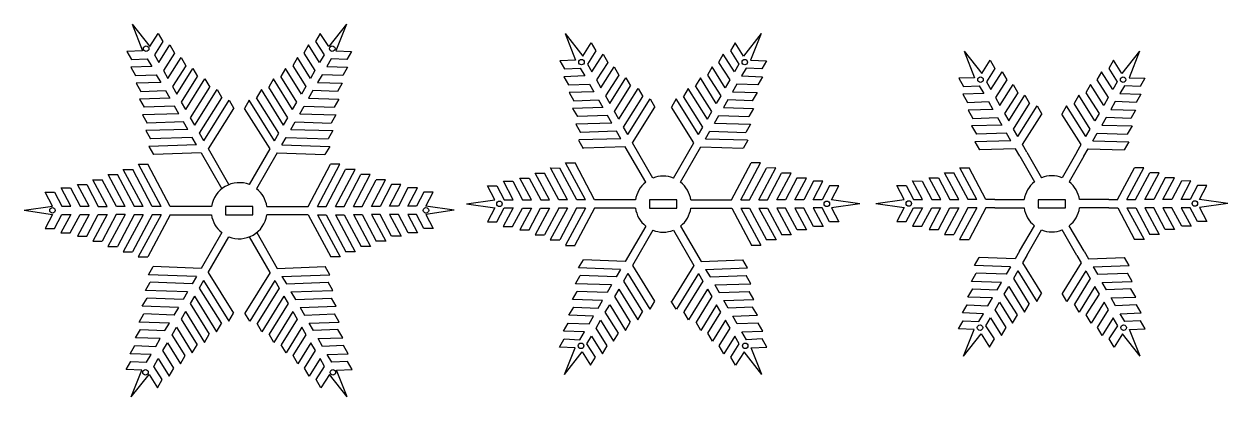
# Model space of a CAD drawing. Extents: x 2648 to 3420, y 240 to 644.
# Drawn here: x 3091.3 to 3200.7, y 541.7 to 575.6 of the extents above; entities that cross this region are included whole.
import ezdxf

# ---------------------------------------------------------------- set-up
doc = ezdxf.new("R2010")
doc.units = 0
doc.header["$MEASUREMENT"] = 0
doc.layers.add('Layer 1', color=7, linetype='Continuous')

msp = doc.modelspace()

# ---------------------------------------------------------------- linework, layer by layer
at = {"color": 1, "linetype": 'Continuous'}
for p, q in [((3106.62311, 571.52958), (3107.05107, 570.78428)), ((3115.04421, 571.52958), (3114.61624, 570.78428)), ((3107.72335, 570.56509), (3108.15131, 569.8198)), ((3113.94397, 570.56509), (3113.516, 569.8198)), ((3108.82124, 569.60268), (3109.2492, 568.85738)), ((3112.84608, 569.60268), (3112.41812, 568.85738)), ((3101.77798, 568.74741), (3102.20594, 568.00212)), ((3105.33585, 567.40636), (3104.94113, 568.09377)), ((3105.98792, 567.78079), (3105.59319, 568.4682)), ((3109.91786, 568.64137), (3110.34582, 567.89607)), ((3111.74946, 568.64137), (3111.3215, 567.89607)), ((3115.6794, 567.78079), (3116.07413, 568.4682)), ((3116.33146, 567.40636), (3116.72619, 568.09377)), ((3119.88934, 568.74741), (3119.46138, 568.00212)), ((3102.05637, 567.31101), (3102.48433, 566.56572)), ((3106.8013, 566.36192), (3106.40658, 567.04933)), ((3114.86601, 566.36192), (3115.26074, 567.04933)), ((3119.61095, 567.31101), (3119.18299, 566.56572)), ((3102.33416, 565.87768), (3102.76212, 565.13239)), ((3106.15127, 565.98866), (3105.75655, 566.67607)), ((3115.51605, 565.98866), (3115.91077, 566.67607)), ((3119.33316, 565.87768), (3118.90519, 565.13239)), ((3106.96442, 564.57256), (3106.56969, 565.25998)), ((3106.96442, 564.57256), (3106.56969, 565.25998)), ((3107.61445, 564.94582), (3107.21973, 565.63324)), ((3107.61445, 564.94582), (3107.21973, 565.63324)), ((3114.05287, 564.94582), (3114.44759, 565.63324)), ((3114.05287, 564.94582), (3114.44759, 565.63324)), ((3114.7029, 564.57256), (3115.09762, 565.25998)), ((3114.7029, 564.57256), (3115.09762, 565.25998)), ((3102.61164, 564.44601), (3103.0396, 563.70071)), ((3107.38151, 563.84621), (3109.25311, 560.59683)), ((3109.90293, 560.97046), (3108.03154, 564.21947)), ((3111.76439, 560.97046), (3113.63578, 564.21947)), ((3114.28581, 563.84621), (3112.4142, 560.59683)), ((3119.05568, 564.44601), (3118.62772, 563.70071)), ((3101.67955, 562.82751), (3102.53898, 562.82548)), ((3119.98776, 562.82751), (3119.12834, 562.82548)), ((3097.53092, 561.41828), (3098.39035, 561.41626)), ((3098.91631, 561.88887), (3099.77573, 561.88685)), ((3100.29873, 562.35846), (3101.15816, 562.35644)), ((3121.36859, 562.35846), (3120.50916, 562.35644)), ((3122.75101, 561.88887), (3121.89159, 561.88685)), ((3124.1364, 561.41828), (3123.27697, 561.41626)), ((3100.4581, 558.24187), (3099.66542, 558.24374)), ((3100.45987, 558.99378), (3099.66719, 558.99565)), ((3102.09357, 558.23919), (3101.30089, 558.24106)), ((3102.09534, 558.98877), (3101.30266, 558.99063)), ((3103.72653, 558.23535), (3102.93385, 558.23722)), ((3103.72653, 558.23535), (3102.93385, 558.23722)), ((3103.72829, 558.98493), (3102.93561, 558.98679)), ((3103.72829, 558.98493), (3102.93561, 558.98679)), ((3104.56411, 558.23338), (3108.31396, 558.22955)), ((3108.31529, 558.97913), (3104.56587, 558.98296)), ((3110.83366, 558.97486), (3109.58366, 558.97486)), ((3109.58366, 558.97486), (3109.58366, 558.22486)), ((3109.58366, 558.22486), (3112.08366, 558.22486)), ((3112.08366, 558.97486), (3110.83366, 558.97486)), ((3112.08366, 558.22486), (3112.08366, 558.97486)), ((3113.35202, 558.97913), (3117.10144, 558.98296)), ((3117.10321, 558.23338), (3113.35336, 558.22955)), ((3117.93903, 558.98493), (3118.73171, 558.98679)), ((3117.93903, 558.98493), (3118.73171, 558.98679)), ((3117.94079, 558.23535), (3118.73347, 558.23722)), ((3117.94079, 558.23535), (3118.73347, 558.23722)), ((3119.57198, 558.98877), (3120.36466, 558.99063)), ((3119.57374, 558.23919), (3120.36642, 558.24106)), ((3121.20745, 558.99378), (3122.00013, 558.99565)), ((3121.20922, 558.24187), (3122.0019, 558.24374)), ((3097.51778, 555.83119), (3098.3772, 555.82917)), ((3109.24602, 556.60852), (3107.36799, 553.36335)), ((3108.01626, 552.98703), (3109.89451, 556.23258)), ((3113.65105, 552.98703), (3111.77281, 556.23258)), ((3112.4213, 556.60852), (3114.29932, 553.36335)), ((3124.14954, 555.83119), (3123.29012, 555.82917)), ((3098.90093, 555.35408), (3099.76036, 555.35206)), ((3100.28113, 554.87799), (3101.14056, 554.87597)), ((3121.38619, 554.87799), (3120.52676, 554.87597)), ((3122.76638, 555.35408), (3121.90696, 555.35206)), ((3101.65973, 554.40245), (3102.51916, 554.40043)), ((3120.00759, 554.40245), (3119.14816, 554.40043)), ((3102.59536, 552.78599), (3103.02682, 553.52927)), ((3106.9475, 552.63896), (3106.54954, 551.95341)), ((3106.9475, 552.63896), (3106.54954, 551.95341)), ((3114.71982, 552.63896), (3115.11778, 551.95341)), ((3114.71982, 552.63896), (3115.11778, 551.95341)), ((3119.07196, 552.78599), (3118.6405, 553.52927)), ((3102.31115, 551.35564), (3102.74261, 552.09892)), ((3107.59577, 552.26265), (3107.19781, 551.5771)), ((3107.59577, 552.26265), (3107.19781, 551.5771)), ((3114.07155, 552.26265), (3114.46951, 551.5771)), ((3114.07155, 552.26265), (3114.46951, 551.5771)), ((3119.35617, 551.35564), (3118.9247, 552.09892)), ((3102.02661, 549.92364), (3102.45808, 550.66691)), ((3106.12769, 551.2267), (3105.72974, 550.54116)), ((3106.77596, 550.85039), (3106.37801, 550.16484)), ((3114.89136, 550.85039), (3115.28931, 550.16484)), ((3115.53963, 551.2267), (3115.93758, 550.54116)), ((3119.6407, 549.92364), (3119.20924, 550.66691)), ((3105.30562, 549.81286), (3104.90766, 549.12731)), ((3105.95591, 549.43537), (3105.55795, 548.74982)), ((3109.88176, 548.5563), (3110.31322, 549.29958)), ((3111.78556, 548.5563), (3111.3541, 549.29958)), ((3115.71141, 549.43537), (3116.10937, 548.74982)), ((3116.3617, 549.81286), (3116.75966, 549.12731)), ((3101.74147, 548.48856), (3102.17293, 549.23183)), ((3108.78063, 547.60017), (3109.21209, 548.34344)), ((3112.88669, 547.60017), (3112.45523, 548.34344)), ((3119.92585, 548.48856), (3119.49439, 549.23183)), ((3107.67822, 546.64293), (3108.10969, 547.3862)), ((3113.98909, 546.64293), (3113.55763, 547.3862)), ((3106.57346, 545.68363), (3107.00492, 546.4269)), ((3115.09386, 545.68363), (3114.6624, 546.4269))]:
    msp.add_line(p, q, dxfattribs=at)
at = {"color": 4, "linetype": 'Continuous'}
for p, q in [((3145.9828, 570.67716), (3146.41076, 569.93187)), ((3152.74508, 570.67716), (3152.31712, 569.93187)), ((3147.08304, 569.71268), (3147.511, 568.96739)), ((3151.64484, 569.71268), (3151.21688, 568.96739)), ((3141.13767, 567.895), (3141.56563, 567.14971)), ((3148.18093, 568.75026), (3148.60889, 568.00497)), ((3150.54695, 568.75026), (3150.11899, 568.00497)), ((3157.59021, 567.895), (3157.16225, 567.14971)), ((3144.69554, 566.55395), (3144.30082, 567.24136)), ((3145.3476, 566.92837), (3144.95288, 567.61579)), ((3153.38028, 566.92837), (3153.775, 567.61579)), ((3154.03234, 566.55395), (3154.42706, 567.24136)), ((3141.41606, 566.4586), (3141.84402, 565.7133)), ((3145.51096, 565.13625), (3145.11623, 565.82366)), ((3146.16099, 565.50951), (3145.76627, 566.19692)), ((3152.56689, 565.50951), (3152.96161, 566.19692)), ((3153.21692, 565.13625), (3153.61165, 565.82366)), ((3157.31182, 566.4586), (3156.88386, 565.7133)), ((3141.67464, 564.99475), (3142.1026, 564.24946)), ((3148.43321, 561.56995), (3146.57942, 564.78082)), ((3150.29467, 561.56995), (3152.14846, 564.78082)), ((3157.05324, 564.99475), (3156.62528, 564.24946)), ((3147.78339, 561.19632), (3145.92525, 564.41472)), ((3150.94449, 561.19632), (3152.80263, 564.41472)), ((3139.11868, 562.4807), (3139.9781, 562.47868)), ((3140.5011, 562.95029), (3141.36053, 562.94826)), ((3158.22678, 562.95029), (3157.36735, 562.94826)), ((3159.6092, 562.4807), (3158.74978, 562.47868)), ((3137.73329, 562.0101), (3138.59272, 562.00808)), ((3160.99459, 562.0101), (3160.13516, 562.00808)), ((3140.66224, 559.58561), (3139.86956, 559.58748)), ((3142.29771, 559.58059), (3141.50503, 559.58246)), ((3146.84558, 559.57862), (3143.13798, 559.57862)), ((3149.36394, 559.57435), (3148.11394, 559.57435)), ((3148.11394, 559.57435), (3148.11394, 558.82435)), ((3150.61394, 559.57435), (3149.36394, 559.57435)), ((3150.61394, 558.82435), (3150.61394, 559.57435)), ((3151.88231, 559.57862), (3155.5899, 559.57862)), ((3156.43017, 559.58059), (3157.22285, 559.58246)), ((3158.06564, 559.58561), (3158.85832, 559.58748)), ((3140.66047, 558.8337), (3139.86779, 558.83556)), ((3142.29594, 558.83102), (3141.50326, 558.83288)), ((3146.84424, 558.82904), (3143.12795, 558.82904)), ((3148.11394, 558.82435), (3150.61394, 558.82435)), ((3151.88364, 558.82904), (3155.59993, 558.82904)), ((3156.43194, 558.83102), (3157.22462, 558.83288)), ((3158.06741, 558.8337), (3158.86009, 558.83556)), ((3147.7763, 557.20802), (3145.9225, 553.99714)), ((3150.95158, 557.20802), (3152.80538, 553.99714)), ((3137.72015, 556.42301), (3138.57957, 556.42099)), ((3139.1033, 555.94591), (3139.96273, 555.94388)), ((3148.42479, 556.83207), (3146.56664, 553.61367)), ((3150.30309, 556.83207), (3152.16124, 553.61367)), ((3159.62458, 555.94591), (3158.76515, 555.94388)), ((3161.00773, 556.42301), (3160.14831, 556.42099)), ((3140.50033, 555.43792), (3141.35975, 555.4359)), ((3158.22756, 555.43792), (3157.36813, 555.4359)), ((3141.68411, 553.39937), (3142.11558, 554.14265)), ((3157.04377, 553.39937), (3156.6123, 554.14265)), ((3141.39958, 551.96737), (3141.83104, 552.71064)), ((3145.50066, 553.27044), (3145.1027, 552.58489)), ((3146.14893, 552.89412), (3145.75097, 552.20857)), ((3152.57895, 552.89412), (3152.97691, 552.20857)), ((3153.22722, 553.27044), (3153.62518, 552.58489)), ((3157.3283, 551.96737), (3156.89684, 552.71064)), ((3144.67858, 551.85659), (3144.28062, 551.17104)), ((3145.32887, 551.4791), (3144.93092, 550.79355)), ((3153.39901, 551.4791), (3153.79696, 550.79355)), ((3154.0493, 551.85659), (3154.44726, 551.17104)), ((3141.11443, 550.53229), (3141.5459, 551.27556)), ((3148.18962, 549.64252), (3148.62109, 550.38579)), ((3150.53826, 549.64252), (3150.10679, 550.38579)), ((3157.61345, 550.53229), (3157.18198, 551.27556)), ((3147.05119, 548.68666), (3147.48265, 549.42993)), ((3151.67669, 548.68666), (3151.24523, 549.42993)), ((3145.94642, 547.72736), (3146.37789, 548.47063)), ((3152.78146, 547.72736), (3152.34999, 548.47063))]:
    msp.add_line(p, q, dxfattribs=at)
at = {"color": 2, "linetype": 'Continuous'}
for p, q in [((3182.24537, 569.08178), (3182.67333, 568.33649)), ((3187.13265, 569.08178), (3186.70469, 568.33649)), ((3183.34561, 568.1173), (3183.77357, 567.37201)), ((3186.03241, 568.1173), (3185.60445, 567.37201)), ((3177.40023, 566.29962), (3177.8282, 565.55433)), ((3181.61017, 565.33299), (3181.21545, 566.0204)), ((3187.76785, 565.33299), (3188.16257, 566.0204)), ((3191.97778, 566.29962), (3191.54982, 565.55433)), ((3177.67862, 564.86322), (3178.10659, 564.11792)), ((3180.95811, 564.95857), (3180.56339, 565.64598)), ((3182.42356, 563.91413), (3182.02884, 564.60154)), ((3186.95446, 563.91413), (3187.34918, 564.60154)), ((3188.41991, 564.95857), (3188.81463, 565.64598)), ((3191.69939, 564.86322), (3191.27143, 564.11792)), ((3181.77353, 563.54087), (3181.3788, 564.22828)), ((3181.77353, 563.54087), (3183.10846, 561.22473)), ((3182.42356, 563.91413), (3183.75828, 561.59837)), ((3186.95446, 563.91413), (3185.61974, 561.59837)), ((3187.60449, 563.54087), (3186.26955, 561.22473)), ((3187.60449, 563.54087), (3187.99922, 564.22828)), ((3176.31875, 562.50911), (3177.17817, 562.50709)), ((3193.05927, 562.50911), (3192.19985, 562.50709)), ((3174.93336, 562.03852), (3175.79279, 562.0365)), ((3194.44466, 562.03852), (3193.58523, 562.0365)), ((3177.86231, 559.61403), (3177.06963, 559.61589)), ((3179.49778, 559.60901), (3178.7051, 559.61088)), ((3179.49778, 559.60901), (3182.17064, 559.60703)), ((3184.68901, 559.60277), (3183.43901, 559.60277)), ((3183.43901, 559.60277), (3183.43901, 558.85277)), ((3185.93901, 559.60277), (3184.68901, 559.60277)), ((3185.93901, 558.85277), (3185.93901, 559.60277)), ((3189.88024, 559.60901), (3187.20737, 559.60703)), ((3189.88024, 559.60901), (3190.67292, 559.61088)), ((3191.51571, 559.61403), (3192.30839, 559.61589)), ((3177.86054, 558.86211), (3177.06786, 558.86398)), ((3179.49601, 558.85944), (3178.70333, 558.8613)), ((3179.49601, 558.85944), (3182.16931, 558.85746)), ((3183.43901, 558.85277), (3185.93901, 558.85277)), ((3189.882, 558.85944), (3187.20871, 558.85746)), ((3189.882, 558.85944), (3190.67468, 558.8613)), ((3191.51748, 558.86211), (3192.31016, 558.86398)), ((3181.76323, 554.92265), (3183.10137, 557.23643)), ((3187.61479, 554.92265), (3186.27665, 557.23643)), ((3174.92022, 556.45143), (3175.77964, 556.44941)), ((3176.30337, 555.97432), (3177.1628, 555.9723)), ((3182.41149, 554.54633), (3183.74986, 556.86049)), ((3186.96652, 554.54633), (3185.62816, 556.86049)), ((3193.07465, 555.97432), (3192.21522, 555.9723)), ((3194.4578, 556.45143), (3193.59838, 556.44941)), ((3181.76323, 554.92265), (3181.36527, 554.2371)), ((3187.61479, 554.92265), (3188.01275, 554.2371)), ((3177.66215, 553.61958), (3178.09361, 554.36285)), ((3182.41149, 554.54633), (3182.01354, 553.86079)), ((3186.96652, 554.54633), (3187.36448, 553.86079)), ((3191.71587, 553.61958), (3191.28441, 554.36285)), ((3177.377, 552.1845), (3177.80846, 552.92778)), ((3180.94115, 553.5088), (3180.54319, 552.82325)), ((3181.59144, 553.13131), (3181.19348, 552.44577)), ((3187.78658, 553.13131), (3188.18453, 552.44577)), ((3188.43687, 553.5088), (3188.83482, 552.82325)), ((3192.00102, 552.1845), (3191.56955, 552.92778)), ((3183.31376, 550.33887), (3183.74522, 551.08214)), ((3186.06426, 550.33887), (3185.6328, 551.08214)), ((3182.20899, 549.37958), (3182.64045, 550.12285)), ((3187.16903, 549.37958), (3186.73756, 550.12285))]:
    msp.add_line(p, q, dxfattribs=at)
at = {"color": 1, "linetype": 'Continuous'}
for centre in [(3102.3761, 573.31577), (3119.29122, 573.31577), (3093.86053, 558.63335), (3127.80679, 558.63335), (3102.31809, 543.91744), (3119.34923, 543.91744)]:
    msp.add_circle(centre, 0.25, dxfattribs=at)
at = {"color": 4, "linetype": 'Continuous'}
for centre in [(3141.94622, 572.09688), (3156.78166, 572.09688), (3134.48549, 559.22418), (3164.24239, 559.22418), (3141.90321, 546.32665), (3156.82467, 546.32665)]:
    msp.add_circle(centre, 0.25, dxfattribs=at)
at = {"color": 2, "linetype": 'Continuous'}
for centre in [(3178.20879, 570.5015), (3191.16923, 570.5015), (3171.68556, 559.2526), (3197.69246, 559.2526), (3178.16578, 547.97887), (3191.21224, 547.97887)]:
    msp.add_circle(centre, 0.25, dxfattribs=at)
at = {"color": 4, "linetype": 'Continuous'}
for start, end in [(68.5644245, 111.4355755), (128.360649, 171.4355755), (8.5644245, 51.639351), (188.360649, 231.4355755), (308.5644245, 351.639351), (248.360649, 291.639351)]:
    msp.add_arc((3149.36394, 559.19935), 2.54676, start, end, dxfattribs=at)
at = {"color": 2, "linetype": 'Continuous'}
for start, end in [(68.5644245, 111.4355755), (128.360649, 171.4355755), (8.5644245, 51.639351), (188.360649, 231.4355755), (308.5644245, 351.639351), (248.360649, 291.639351)]:
    msp.add_arc((3184.68901, 559.22777), 2.54676, start, end, dxfattribs=at)
at = {"color": 1, "linetype": 'Continuous'}
for start, end in [(68.5644245, 171.4355755), (8.5644245, 51.639351), (188.360649, 231.4355755), (248.360649, 351.2515752)]:
    msp.add_arc((3110.83366, 558.59986), 2.54676, start, end, dxfattribs=at)
at = {"layer": 'Layer 1', "color": 1}
for p, q in [((3101.09221, 575.55166), (3102.70037, 573.50197)), ((3101.09221, 575.55166), (3102.05183, 573.12957)), ((3120.57511, 575.55166), (3118.96695, 573.50197)), ((3120.57511, 575.55166), (3119.61549, 573.12957)), ((3102.70037, 573.50197), (3103.46706, 574.70937)), ((3103.46706, 574.70937), (3103.89411, 573.96529)), ((3118.20025, 574.70937), (3117.77321, 573.96529)), ((3118.96695, 573.50197), (3118.20025, 574.70937)), ((3103.89411, 573.96529), (3103.12339, 572.76829)), ((3103.52743, 572.0618), (3104.53871, 573.66624)), ((3104.53871, 573.66624), (3104.96364, 572.92428)), ((3117.12861, 573.66624), (3116.70368, 572.92428)), ((3118.13989, 572.0618), (3117.12861, 573.66624)), ((3117.77321, 573.96529), (3118.54393, 572.76829)), ((3102.05183, 573.12957), (3100.62258, 573.07601)), ((3100.62258, 573.07601), (3101.04995, 572.33212)), ((3101.04995, 572.33212), (3102.47225, 572.39439)), ((3102.47225, 572.39439), (3102.87876, 571.68932)), ((3103.12339, 572.76829), (3103.52743, 572.0618)), ((3104.96364, 572.92428), (3103.95045, 571.32812)), ((3104.35467, 570.61951), (3105.54544, 572.51914)), ((3105.54544, 572.51914), (3105.97247, 571.76871)), ((3116.12187, 572.51914), (3115.69485, 571.76871)), ((3117.31264, 570.61951), (3116.12187, 572.51914)), ((3116.70368, 572.92428), (3117.71687, 571.32812)), ((3118.54393, 572.76829), (3118.13989, 572.0618)), ((3119.19507, 572.39439), (3118.78856, 571.68932)), ((3120.61737, 572.33212), (3119.19507, 572.39439)), ((3119.61549, 573.12957), (3121.04474, 573.07601)), ((3121.04474, 573.07601), (3120.61737, 572.33212)), ((3102.87876, 571.68932), (3100.98331, 571.62466)), ((3100.98331, 571.62466), (3101.40991, 570.88367)), ((3103.95045, 571.32812), (3104.35467, 570.61951)), ((3105.97247, 571.76871), (3104.77539, 569.88584)), ((3105.1712, 569.20015), (3106.62311, 571.52958)), ((3116.49612, 569.20015), (3115.04421, 571.52958)), ((3115.69485, 571.76871), (3116.89193, 569.88584)), ((3117.71687, 571.32812), (3117.31264, 570.61951)), ((3118.78856, 571.68932), (3120.68401, 571.62466)), ((3120.68401, 571.62466), (3120.2574, 570.88367)), ((3101.40991, 570.88367), (3103.29917, 570.95415)), ((3103.70742, 570.24784), (3101.46655, 570.17697)), ((3101.46655, 570.17697), (3101.89942, 569.42989)), ((3103.29917, 570.95415), (3103.70742, 570.24784)), ((3105.59211, 568.46648), (3107.05107, 570.78428)), ((3105.98792, 567.78079), (3107.72335, 570.56509)), ((3115.6794, 567.78079), (3113.94397, 570.56509)), ((3116.07521, 568.46648), (3114.61624, 570.78428)), ((3118.36814, 570.95415), (3117.9599, 570.24784)), ((3117.9599, 570.24784), (3120.20077, 570.17697)), ((3120.2574, 570.88367), (3118.36814, 570.95415)), ((3120.20077, 570.17697), (3119.7679, 569.42989)), ((3101.89942, 569.42989), (3104.129, 569.51467)), ((3104.129, 569.51467), (3104.52169, 568.82719)), ((3104.77539, 569.88584), (3105.1712, 569.20015)), ((3106.40698, 567.04864), (3108.15131, 569.8198)), ((3106.8013, 566.36192), (3108.82124, 569.60268)), ((3114.86601, 566.36192), (3112.84608, 569.60268)), ((3115.26034, 567.04864), (3113.516, 569.8198)), ((3116.89193, 569.88584), (3116.49612, 569.20015)), ((3117.53832, 569.51467), (3117.14563, 568.82719)), ((3119.7679, 569.42989), (3117.53832, 569.51467)), ((3104.52169, 568.82719), (3101.77798, 568.74741)), ((3104.94316, 568.09384), (3102.20594, 568.00212)), ((3107.21973, 565.63324), (3109.2492, 568.85738)), ((3107.61445, 564.94582), (3109.91786, 568.64137)), ((3108.03154, 564.21947), (3110.34582, 567.89607)), ((3113.63578, 564.21947), (3111.3215, 567.89607)), ((3114.05287, 564.94582), (3111.74946, 568.64137)), ((3114.44759, 565.63324), (3112.41812, 568.85738)), ((3116.72415, 568.09384), (3119.46138, 568.00212)), ((3117.14563, 568.82719), (3119.88934, 568.74741)), ((3105.33585, 567.40636), (3102.05637, 567.31101)), ((3116.33146, 567.40636), (3119.61095, 567.31101)), ((3106.15127, 565.98866), (3102.33416, 565.87768)), ((3105.75694, 566.67538), (3102.48433, 566.56572)), ((3115.51605, 565.98866), (3119.33316, 565.87768)), ((3115.91037, 566.67538), (3119.18299, 566.56572)), ((3106.96442, 564.57256), (3102.61164, 564.44601)), ((3106.56969, 565.25998), (3102.76212, 565.13239)), ((3114.7029, 564.57256), (3119.05568, 564.44601)), ((3115.09762, 565.25998), (3118.90519, 565.13239)), ((3107.38151, 563.84621), (3103.0396, 563.70071)), ((3114.28581, 563.84621), (3118.62772, 563.70071)), ((3103.72829, 558.98493), (3101.67955, 562.82751)), ((3104.56587, 558.98296), (3102.53898, 562.82548)), ((3117.10144, 558.98296), (3119.12834, 562.82548)), ((3117.93903, 558.98493), (3119.98776, 562.82751)), ((3098.82231, 558.99617), (3097.53092, 561.41828)), ((3099.66814, 558.99385), (3098.39035, 561.41626)), ((3100.45987, 558.99378), (3098.91631, 561.88887)), ((3101.30346, 558.99063), (3099.77573, 561.88685)), ((3102.09534, 558.98877), (3100.29873, 562.35846)), ((3102.93561, 558.98679), (3101.15816, 562.35644)), ((3118.73171, 558.98679), (3120.50916, 562.35644)), ((3119.57198, 558.98877), (3121.36859, 562.35846)), ((3120.36386, 558.99063), (3121.89159, 561.88685)), ((3121.20745, 558.99378), (3122.75101, 561.88887)), ((3121.99918, 558.99385), (3123.27697, 561.41626)), ((3122.84501, 558.99617), (3124.1364, 561.41828)), ((3093.86141, 559.00727), (3093.19912, 560.27496)), ((3093.19912, 560.27496), (3094.05703, 560.27275)), ((3094.05703, 560.27275), (3094.7083, 559.00679)), ((3095.52216, 559.00344), (3094.63832, 560.68146)), ((3094.63832, 560.68146), (3095.49334, 560.67848)), ((3095.49334, 560.67848), (3096.36906, 559.00296)), ((3097.18484, 558.99872), (3096.1351, 560.97977)), ((3096.1351, 560.97977), (3096.99851, 560.97437)), ((3096.99851, 560.97437), (3098.03058, 558.99623)), ((3124.66881, 560.97437), (3123.63674, 558.99623)), ((3124.48247, 558.99872), (3125.53222, 560.97977)), ((3125.53222, 560.97977), (3124.66881, 560.97437)), ((3126.17398, 560.67848), (3125.29826, 559.00296)), ((3126.14516, 559.00344), (3127.029, 560.68146)), ((3127.029, 560.68146), (3126.17398, 560.67848)), ((3127.61029, 560.27275), (3126.95902, 559.00679)), ((3128.4682, 560.27496), (3127.61029, 560.27275)), ((3127.80591, 559.00727), (3128.4682, 560.27496)), ((3091.28225, 558.63942), (3093.86141, 559.00727)), ((3091.28225, 558.63942), (3093.85965, 558.25943)), ((3093.85965, 558.25943), (3093.1914, 556.99488)), ((3094.04931, 556.99305), (3094.70653, 558.25593)), ((3095.5204, 558.25544), (3094.62867, 556.58161)), ((3094.70653, 558.25593), (3095.5204, 558.25544)), ((3094.7083, 559.00679), (3095.52216, 559.00344)), ((3095.4837, 556.58056), (3096.36729, 558.25195)), ((3097.18309, 558.25235), (3096.12404, 556.27626)), ((3096.36729, 558.25195), (3097.18309, 558.25235)), ((3096.36906, 559.00296), (3097.18484, 558.99872)), ((3096.98746, 556.27759), (3098.02883, 558.25085)), ((3098.82055, 558.24719), (3097.51778, 555.83119)), ((3098.02883, 558.25085), (3098.82055, 558.24719)), ((3098.03058, 558.99623), (3098.82231, 558.99617)), ((3099.66638, 558.24553), (3098.3772, 555.82917)), ((3100.4581, 558.24187), (3098.90093, 555.35408)), ((3101.3017, 558.24106), (3099.76036, 555.35206)), ((3102.09357, 558.23919), (3100.28113, 554.87799)), ((3102.93385, 558.23722), (3101.14056, 554.87597)), ((3103.72653, 558.23535), (3101.65973, 554.40245)), ((3104.56411, 558.23338), (3102.51916, 554.40043)), ((3117.10321, 558.23338), (3119.14816, 554.40043)), ((3117.94079, 558.23535), (3120.00759, 554.40245)), ((3118.73347, 558.23722), (3120.52676, 554.87597)), ((3119.57374, 558.23919), (3121.38619, 554.87799)), ((3120.36562, 558.24106), (3121.90696, 555.35206)), ((3121.20922, 558.24187), (3122.76638, 555.35408)), ((3122.00094, 558.24553), (3123.29012, 555.82917)), ((3123.63674, 558.99623), (3122.84501, 558.99617)), ((3123.63849, 558.25085), (3122.84677, 558.24719)), ((3122.84677, 558.24719), (3124.14954, 555.83119)), ((3124.67986, 556.27759), (3123.63849, 558.25085)), ((3125.29826, 559.00296), (3124.48247, 558.99872)), ((3125.30003, 558.25195), (3124.48423, 558.25235)), ((3124.48423, 558.25235), (3125.54328, 556.27626)), ((3126.18362, 556.58056), (3125.30003, 558.25195)), ((3126.95902, 559.00679), (3126.14516, 559.00344)), ((3126.96078, 558.25593), (3126.14692, 558.25544)), ((3126.14692, 558.25544), (3127.03864, 556.58161)), ((3127.618, 556.99305), (3126.96078, 558.25593)), ((3130.38507, 558.63942), (3127.80591, 559.00727)), ((3130.38507, 558.63942), (3127.80767, 558.25943)), ((3127.80767, 558.25943), (3128.47592, 556.99488)), ((3093.1914, 556.99488), (3094.04931, 556.99305)), ((3128.47592, 556.99488), (3127.618, 556.99305)), ((3094.62867, 556.58161), (3095.4837, 556.58056)), ((3096.12404, 556.27626), (3096.98746, 556.27759)), ((3125.54328, 556.27626), (3124.67986, 556.27759)), ((3127.03864, 556.58161), (3126.18362, 556.58056)), ((3106.9475, 552.63896), (3102.59536, 552.78599)), ((3107.36799, 553.36335), (3103.02682, 553.52927)), ((3108.01626, 552.98703), (3110.31322, 549.29958)), ((3113.65105, 552.98703), (3111.3541, 549.29958)), ((3114.29932, 553.36335), (3118.6405, 553.52927)), ((3114.71982, 552.63896), (3119.07196, 552.78599)), ((3106.54954, 551.95341), (3102.74261, 552.09892)), ((3107.19781, 551.5771), (3109.21209, 548.34344)), ((3107.59577, 552.26265), (3109.88176, 548.5563)), ((3114.07155, 552.26265), (3111.78556, 548.5563)), ((3114.46951, 551.5771), (3112.45523, 548.34344)), ((3115.11778, 551.95341), (3118.9247, 552.09892)), ((3106.12769, 551.2267), (3102.31115, 551.35564)), ((3105.73014, 550.54185), (3102.45808, 550.66691)), ((3106.77596, 550.85039), (3108.78063, 547.60017)), ((3114.89136, 550.85039), (3112.88669, 547.60017)), ((3115.53963, 551.2267), (3119.35617, 551.35564)), ((3115.93718, 550.54185), (3119.20924, 550.66691)), ((3105.30562, 549.81286), (3102.02661, 549.92364)), ((3105.95591, 549.43537), (3107.67822, 546.64293)), ((3106.37841, 550.16553), (3108.10969, 547.3862)), ((3115.28891, 550.16553), (3113.55763, 547.3862)), ((3115.71141, 549.43537), (3113.98909, 546.64293)), ((3116.3617, 549.81286), (3119.6407, 549.92364)), ((3104.48477, 548.39588), (3101.74147, 548.48856)), ((3104.90969, 549.12723), (3102.17293, 549.23183)), ((3104.08885, 547.71025), (3104.48477, 548.39588)), ((3105.55688, 548.75155), (3107.00492, 546.4269)), ((3116.11044, 548.75155), (3114.6624, 546.4269)), ((3116.75762, 549.12723), (3119.49439, 549.23183)), ((3117.18255, 548.39588), (3119.92585, 548.48856)), ((3117.57847, 547.71025), (3117.18255, 548.39588)), ((3101.42332, 547.06049), (3101.8597, 547.80552)), ((3103.66383, 546.97907), (3101.42332, 547.06049)), ((3101.8597, 547.80552), (3104.08885, 547.71025)), ((3104.73349, 547.33605), (3105.13252, 548.01987)), ((3105.9217, 545.44756), (3104.73349, 547.33605)), ((3105.13252, 548.01987), (3106.57346, 545.68363)), ((3116.5348, 548.01987), (3115.09386, 545.68363)), ((3115.74562, 545.44756), (3116.93383, 547.33605)), ((3116.93383, 547.33605), (3116.5348, 548.01987)), ((3119.80762, 547.80552), (3117.57847, 547.71025)), ((3118.00349, 546.97907), (3120.244, 547.06049)), ((3120.244, 547.06049), (3119.80762, 547.80552)), ((3100.93327, 545.61508), (3101.36336, 546.35406)), ((3101.36336, 546.35406), (3103.25226, 546.27469)), ((3103.25226, 546.27469), (3103.66383, 546.97907)), ((3103.90177, 545.89766), (3104.30933, 546.60436)), ((3104.30933, 546.60436), (3105.49115, 544.69915)), ((3117.35799, 546.60436), (3116.17617, 544.69915)), ((3117.76554, 545.89766), (3117.35799, 546.60436)), ((3118.41505, 546.27469), (3118.00349, 546.97907)), ((3120.30396, 546.35406), (3118.41505, 546.27469)), ((3120.73405, 545.61508), (3120.30396, 546.35406)), ((3100.56571, 544.16545), (3100.99658, 544.90731)), ((3102.82839, 545.54151), (3100.93327, 545.61508)), ((3100.99658, 544.90731), (3102.41857, 544.83835)), ((3102.41857, 544.83835), (3102.82839, 545.54151)), ((3103.06795, 544.4614), (3103.4753, 545.16598)), ((3103.4753, 545.16598), (3104.47902, 543.5568)), ((3104.90744, 544.29675), (3103.90177, 545.89766)), ((3105.49115, 544.69915), (3105.9217, 545.44756)), ((3116.17617, 544.69915), (3115.74562, 545.44756)), ((3116.75988, 544.29675), (3117.76554, 545.89766)), ((3118.19202, 545.16598), (3117.18829, 543.5568)), ((3118.59937, 544.4614), (3118.19202, 545.16598)), ((3118.83892, 545.54151), (3120.73405, 545.61508)), ((3119.24875, 544.83835), (3118.83892, 545.54151)), ((3120.67074, 544.90731), (3119.24875, 544.83835)), ((3121.10161, 544.16545), (3120.67074, 544.90731)), ((3101.9947, 544.10516), (3100.56571, 544.16545)), ((3101.02369, 541.68762), (3101.9947, 544.10516)), ((3103.83302, 543.26079), (3103.06795, 544.4614)), ((3104.47902, 543.5568), (3104.90744, 544.29675)), ((3117.18829, 543.5568), (3116.75988, 544.29675)), ((3117.8343, 543.26079), (3118.59937, 544.4614)), ((3119.67262, 544.10516), (3121.10161, 544.16545)), ((3120.64362, 541.68762), (3119.67262, 544.10516)), ((3101.02369, 541.68762), (3102.64147, 543.72972)), ((3102.64147, 543.72972), (3103.40248, 542.51872)), ((3103.40248, 542.51872), (3103.83302, 543.26079)), ((3118.26483, 542.51872), (3117.8343, 543.26079)), ((3119.02584, 543.72972), (3118.26483, 542.51872)), ((3120.64362, 541.68762), (3119.02584, 543.72972))]:
    msp.add_line(p, q, dxfattribs=at)
at = {"layer": 'Layer 1', "color": 4}
for p, q in [((3140.4519, 574.69925), (3142.06005, 572.64956)), ((3140.4519, 574.69925), (3141.41152, 572.27716)), ((3158.27598, 574.69925), (3156.66783, 572.64956)), ((3158.27598, 574.69925), (3157.31636, 572.27716)), ((3142.06005, 572.64956), (3142.82675, 573.85695)), ((3142.82675, 573.85695), (3143.25379, 573.11288)), ((3155.90113, 573.85695), (3155.47409, 573.11288)), ((3156.66783, 572.64956), (3155.90113, 573.85695)), ((3141.41152, 572.27716), (3139.98226, 572.2236)), ((3139.98226, 572.2236), (3140.40964, 571.47971)), ((3143.25379, 573.11288), (3142.48308, 571.91588)), ((3142.88711, 571.20938), (3143.8984, 572.81382)), ((3143.8984, 572.81382), (3144.32333, 572.07187)), ((3154.82948, 572.81382), (3154.40455, 572.07187)), ((3155.84077, 571.20938), (3154.82948, 572.81382)), ((3155.47409, 573.11288), (3156.2448, 571.91588)), ((3157.31636, 572.27716), (3158.74562, 572.2236)), ((3158.74562, 572.2236), (3158.31824, 571.47971)), ((3140.40964, 571.47971), (3141.83194, 571.54198)), ((3141.83194, 571.54198), (3142.23845, 570.83691)), ((3142.48308, 571.91588), (3142.88711, 571.20938)), ((3144.32333, 572.07187), (3143.31014, 570.47571)), ((3143.71436, 569.7671), (3144.90513, 571.66672)), ((3144.90513, 571.66672), (3145.33216, 570.91629)), ((3153.82275, 571.66672), (3153.39572, 570.91629)), ((3155.01352, 569.7671), (3153.82275, 571.66672)), ((3154.40455, 572.07187), (3155.41774, 570.47571)), ((3156.2448, 571.91588), (3155.84077, 571.20938)), ((3156.89595, 571.54198), (3156.48943, 570.83691)), ((3158.31824, 571.47971), (3156.89595, 571.54198)), ((3142.23845, 570.83691), (3140.343, 570.77225)), ((3140.343, 570.77225), (3140.7696, 570.03125)), ((3140.7696, 570.03125), (3142.65886, 570.10173)), ((3142.65886, 570.10173), (3143.06711, 569.39543)), ((3143.31014, 570.47571), (3143.71436, 569.7671)), ((3145.33216, 570.91629), (3144.13508, 569.03342)), ((3144.53089, 568.34773), (3145.9828, 570.67716)), ((3154.19699, 568.34773), (3152.74508, 570.67716)), ((3153.39572, 570.91629), (3154.5928, 569.03342)), ((3155.41774, 570.47571), (3155.01352, 569.7671)), ((3156.06902, 570.10173), (3155.66077, 569.39543)), ((3157.95828, 570.03125), (3156.06902, 570.10173)), ((3156.48943, 570.83691), (3158.38488, 570.77225)), ((3158.38488, 570.77225), (3157.95828, 570.03125)), ((3143.06711, 569.39543), (3140.82624, 569.32455)), ((3140.82624, 569.32455), (3141.25911, 568.57748)), ((3144.13508, 569.03342), (3144.53089, 568.34773)), ((3144.95179, 567.61406), (3146.41076, 569.93187)), ((3145.3476, 566.92837), (3147.08304, 569.71268)), ((3145.76667, 566.19623), (3147.511, 568.96739)), ((3152.96121, 566.19623), (3151.21688, 568.96739)), ((3153.38028, 566.92837), (3151.64484, 569.71268)), ((3153.77609, 567.61406), (3152.31712, 569.93187)), ((3154.5928, 569.03342), (3154.19699, 568.34773)), ((3155.66077, 569.39543), (3157.90164, 569.32455)), ((3157.90164, 569.32455), (3157.46877, 568.57748)), ((3143.88137, 567.97477), (3141.13767, 567.895)), ((3141.25911, 568.57748), (3143.48868, 568.66225)), ((3143.48868, 568.66225), (3143.88137, 567.97477)), ((3146.16099, 565.50951), (3148.18093, 568.75026)), ((3146.57942, 564.78082), (3148.60889, 568.00497)), ((3152.14846, 564.78082), (3150.11899, 568.00497)), ((3152.56689, 565.50951), (3150.54695, 568.75026)), ((3155.2392, 568.66225), (3154.84651, 567.97477)), ((3154.84651, 567.97477), (3157.59021, 567.895)), ((3157.46877, 568.57748), (3155.2392, 568.66225)), ((3144.30285, 567.24143), (3141.56563, 567.14971)), ((3154.42503, 567.24143), (3157.16225, 567.14971)), ((3144.69554, 566.55395), (3141.41606, 566.4586)), ((3145.11663, 565.82297), (3141.84402, 565.7133)), ((3153.61125, 565.82297), (3156.88386, 565.7133)), ((3154.03234, 566.55395), (3157.31182, 566.4586)), ((3145.51096, 565.13625), (3141.69385, 565.02527)), ((3153.21692, 565.13625), (3157.03403, 565.02527)), ((3145.92938, 564.40756), (3142.12181, 564.27997)), ((3152.7985, 564.40756), (3156.60607, 564.27997)), ((3140.66224, 559.58561), (3139.11868, 562.4807)), ((3141.50583, 559.58246), (3139.9781, 562.47868)), ((3142.29771, 559.58059), (3140.5011, 562.95029)), ((3143.13798, 559.57862), (3141.36053, 562.94826)), ((3155.5899, 559.57862), (3157.36735, 562.94826)), ((3156.43017, 559.58059), (3158.22678, 562.95029)), ((3157.22205, 559.58246), (3158.74978, 562.47868)), ((3158.06564, 559.58561), (3159.6092, 562.4807)), ((3137.38721, 559.59054), (3136.33747, 561.5716)), ((3136.33747, 561.5716), (3137.20088, 561.5662)), ((3137.20088, 561.5662), (3138.23295, 559.58806)), ((3139.02468, 559.58799), (3137.73329, 562.0101)), ((3139.87051, 559.58568), (3138.59272, 562.00808)), ((3158.85737, 559.58568), (3160.13516, 562.00808)), ((3159.7032, 559.58799), (3160.99459, 562.0101)), ((3161.527, 561.5662), (3160.49493, 559.58806)), ((3161.34067, 559.59054), (3162.39041, 561.5716)), ((3162.39041, 561.5716), (3161.527, 561.5662)), ((3134.06378, 559.5991), (3133.40149, 560.86678)), ((3133.40149, 560.86678), (3134.2594, 560.86457)), ((3134.2594, 560.86457), (3134.91067, 559.59861)), ((3135.72453, 559.59527), (3134.84069, 561.27329)), ((3134.84069, 561.27329), (3135.69571, 561.27031)), ((3135.69571, 561.27031), (3136.57143, 559.59478)), ((3163.03217, 561.27031), (3162.15645, 559.59478)), ((3163.00335, 559.59527), (3163.88719, 561.27329)), ((3163.88719, 561.27329), (3163.03217, 561.27031)), ((3164.46848, 560.86457), (3163.81721, 559.59861)), ((3165.32639, 560.86678), (3164.46848, 560.86457)), ((3164.6641, 559.5991), (3165.32639, 560.86678)), ((3131.48462, 559.23124), (3134.06378, 559.5991)), ((3131.48462, 559.23124), (3134.06202, 558.85126)), ((3134.91067, 559.59861), (3135.72453, 559.59527)), ((3136.57143, 559.59478), (3137.38721, 559.59054)), ((3138.23295, 559.58806), (3139.02468, 559.58799)), ((3160.49493, 559.58806), (3159.7032, 559.58799)), ((3162.15645, 559.59478), (3161.34067, 559.59054)), ((3163.81721, 559.59861), (3163.00335, 559.59527)), ((3167.24326, 559.23124), (3164.6641, 559.5991)), ((3167.24326, 559.23124), (3164.66586, 558.85126)), ((3134.06202, 558.85126), (3133.39377, 557.5867)), ((3134.25168, 557.58488), (3134.9089, 558.84776)), ((3135.72277, 558.84727), (3134.83104, 557.17343)), ((3134.9089, 558.84776), (3135.72277, 558.84727)), ((3135.68607, 557.17239), (3136.56966, 558.84377)), ((3137.38546, 558.84417), (3136.32641, 556.86808)), ((3136.56966, 558.84377), (3137.38546, 558.84417)), ((3137.18983, 556.86942), (3138.2312, 558.84268)), ((3139.02292, 558.83902), (3137.72015, 556.42301)), ((3138.2312, 558.84268), (3139.02292, 558.83902)), ((3139.86875, 558.83736), (3138.57957, 556.42099)), ((3140.66047, 558.8337), (3139.1033, 555.94591)), ((3141.50407, 558.83288), (3139.96273, 555.94388)), ((3142.29594, 558.83102), (3140.4835, 555.46982)), ((3143.13622, 558.82904), (3141.34293, 555.4678)), ((3155.59166, 558.82904), (3157.38495, 555.4678)), ((3156.43194, 558.83102), (3158.24438, 555.46982)), ((3157.22381, 558.83288), (3158.76515, 555.94388)), ((3158.06741, 558.8337), (3159.62458, 555.94591)), ((3158.85913, 558.83736), (3160.14831, 556.42099)), ((3160.49668, 558.84268), (3159.70496, 558.83902)), ((3159.70496, 558.83902), (3161.00773, 556.42301)), ((3161.53805, 556.86942), (3160.49668, 558.84268)), ((3162.15822, 558.84377), (3161.34242, 558.84417)), ((3161.34242, 558.84417), (3162.40147, 556.86808)), ((3163.04181, 557.17239), (3162.15822, 558.84377)), ((3163.81898, 558.84776), (3163.00511, 558.84727)), ((3163.00511, 558.84727), (3163.89684, 557.17343)), ((3164.4762, 557.58488), (3163.81898, 558.84776)), ((3164.66586, 558.85126), (3165.33411, 557.5867)), ((3133.39377, 557.5867), (3134.25168, 557.58488)), ((3134.83104, 557.17343), (3135.68607, 557.17239)), ((3163.89684, 557.17343), (3163.04181, 557.17239)), ((3165.33411, 557.5867), (3164.4762, 557.58488)), ((3136.32641, 556.86808), (3137.18983, 556.86942)), ((3162.40147, 556.86808), (3161.53805, 556.86942)), ((3145.9225, 553.99714), (3142.11558, 554.14265)), ((3146.57077, 553.62083), (3148.58505, 550.38717)), ((3152.15711, 553.62083), (3150.14283, 550.38717)), ((3152.80538, 553.99714), (3156.6123, 554.14265)), ((3145.50066, 553.27044), (3141.68411, 553.39937)), ((3145.1031, 552.58558), (3141.83104, 552.71064)), ((3146.14893, 552.89412), (3148.15359, 549.6439)), ((3152.57895, 552.89412), (3150.57429, 549.6439)), ((3153.22722, 553.27044), (3157.04377, 553.39937)), ((3153.62478, 552.58558), (3156.89684, 552.71064)), ((3144.67858, 551.85659), (3141.39958, 551.96737)), ((3145.32887, 551.4791), (3147.05119, 548.68666)), ((3145.75137, 552.20926), (3147.48265, 549.42993)), ((3152.97651, 552.20926), (3151.24523, 549.42993)), ((3153.39901, 551.4791), (3151.67669, 548.68666)), ((3154.0493, 551.85659), (3157.3283, 551.96737)), ((3143.85773, 550.43961), (3141.11443, 550.53229)), ((3144.28266, 551.17096), (3141.5459, 551.27556)), ((3143.46181, 549.75398), (3143.85773, 550.43961)), ((3144.92984, 550.79528), (3146.37789, 548.47063)), ((3153.79804, 550.79528), (3152.34999, 548.47063)), ((3154.44522, 551.17096), (3157.18198, 551.27556)), ((3154.87015, 550.43961), (3157.61345, 550.53229)), ((3155.26607, 549.75398), (3154.87015, 550.43961)), ((3140.79628, 549.10422), (3141.23266, 549.84925)), ((3141.23266, 549.84925), (3143.46181, 549.75398)), ((3144.10645, 549.37978), (3144.50548, 550.0636)), ((3145.29466, 547.49129), (3144.10645, 549.37978)), ((3144.50548, 550.0636), (3145.94642, 547.72736)), ((3154.2224, 550.0636), (3152.78146, 547.72736)), ((3153.43322, 547.49129), (3154.62143, 549.37978)), ((3154.62143, 549.37978), (3154.2224, 550.0636)), ((3157.49522, 549.84925), (3155.26607, 549.75398)), ((3157.9316, 549.10422), (3157.49522, 549.84925)), ((3140.30623, 547.65881), (3140.73632, 548.39779)), ((3140.73632, 548.39779), (3142.62523, 548.31842)), ((3143.03679, 549.0228), (3140.79628, 549.10422)), ((3142.62523, 548.31842), (3143.03679, 549.0228)), ((3143.27474, 547.94139), (3143.68229, 548.64809)), ((3143.68229, 548.64809), (3144.86411, 546.74288)), ((3155.04559, 548.64809), (3153.86377, 546.74288)), ((3155.45314, 547.94139), (3155.04559, 548.64809)), ((3155.69109, 549.0228), (3157.9316, 549.10422)), ((3156.10265, 548.31842), (3155.69109, 549.0228)), ((3157.99156, 548.39779), (3156.10265, 548.31842)), ((3158.42165, 547.65881), (3157.99156, 548.39779)), ((3142.20136, 547.58524), (3140.30623, 547.65881)), ((3141.79153, 546.88208), (3142.20136, 547.58524)), ((3142.44091, 546.50513), (3142.84827, 547.20971)), ((3142.84827, 547.20971), (3143.85199, 545.60053)), ((3144.2804, 546.34048), (3143.27474, 547.94139)), ((3144.86411, 546.74288), (3145.29466, 547.49129)), ((3153.86377, 546.74288), (3153.43322, 547.49129)), ((3154.44748, 546.34048), (3155.45314, 547.94139)), ((3155.87962, 547.20971), (3154.87589, 545.60053)), ((3156.28697, 546.50513), (3155.87962, 547.20971)), ((3156.52652, 547.58524), (3158.42165, 547.65881)), ((3156.93635, 546.88208), (3156.52652, 547.58524)), ((3139.93868, 546.20918), (3140.36955, 546.95105)), ((3141.36766, 546.14889), (3139.93868, 546.20918)), ((3140.36955, 546.95105), (3141.79153, 546.88208)), ((3140.39666, 543.73135), (3141.36766, 546.14889)), ((3143.20599, 545.30452), (3142.44091, 546.50513)), ((3143.85199, 545.60053), (3144.2804, 546.34048)), ((3154.87589, 545.60053), (3154.44748, 546.34048)), ((3155.52189, 545.30452), (3156.28697, 546.50513)), ((3158.35834, 546.95105), (3156.93635, 546.88208)), ((3157.36022, 546.14889), (3158.7892, 546.20918)), ((3158.33122, 543.73135), (3157.36022, 546.14889)), ((3158.7892, 546.20918), (3158.35834, 546.95105)), ((3140.39666, 543.73135), (3142.01444, 545.77345)), ((3142.01444, 545.77345), (3142.77545, 544.56246)), ((3142.77545, 544.56246), (3143.20599, 545.30452)), ((3155.95243, 544.56246), (3155.52189, 545.30452)), ((3156.71344, 545.77345), (3155.95243, 544.56246)), ((3158.33122, 543.73135), (3156.71344, 545.77345))]:
    msp.add_line(p, q, dxfattribs=at)
at = {"layer": 'Layer 1', "color": 2}
for p, q in [((3176.71447, 573.10386), (3178.32262, 571.05417)), ((3176.71447, 573.10386), (3177.67409, 570.68178)), ((3178.32262, 571.05417), (3179.08932, 572.26157)), ((3179.08932, 572.26157), (3179.51636, 571.5175)), ((3190.2887, 572.26157), (3189.86165, 571.5175)), ((3191.0554, 571.05417), (3190.2887, 572.26157)), ((3192.66355, 573.10386), (3191.0554, 571.05417)), ((3192.66355, 573.10386), (3191.70393, 570.68178)), ((3179.51636, 571.5175), (3178.74565, 570.3205)), ((3179.14968, 569.614), (3180.16097, 571.21844)), ((3180.16097, 571.21844), (3180.5859, 570.47648)), ((3189.21705, 571.21844), (3188.79212, 570.47648)), ((3190.22834, 569.614), (3189.21705, 571.21844)), ((3189.86165, 571.5175), (3190.63237, 570.3205)), ((3177.67409, 570.68178), (3176.24483, 570.62822)), ((3176.24483, 570.62822), (3176.67221, 569.88433)), ((3178.74565, 570.3205), (3179.14968, 569.614)), ((3180.5859, 570.47648), (3179.57271, 568.88033)), ((3179.97693, 568.17171), (3181.1677, 570.07134)), ((3181.1677, 570.07134), (3181.59473, 569.32091)), ((3188.21032, 570.07134), (3187.78329, 569.32091)), ((3189.40109, 568.17171), (3188.21032, 570.07134)), ((3188.79212, 570.47648), (3189.80531, 568.88033)), ((3190.63237, 570.3205), (3190.22834, 569.614)), ((3191.70393, 570.68178), (3193.13318, 570.62822)), ((3193.13318, 570.62822), (3192.70581, 569.88433)), ((3178.50102, 569.24153), (3176.60556, 569.17687)), ((3176.60556, 569.17687), (3177.03217, 568.43587)), ((3176.67221, 569.88433), (3178.0945, 569.9466)), ((3178.0945, 569.9466), (3178.50102, 569.24153)), ((3181.59473, 569.32091), (3180.39765, 567.43804)), ((3180.79345, 566.75235), (3182.24537, 569.08178)), ((3188.58456, 566.75235), (3187.13265, 569.08178)), ((3187.78329, 569.32091), (3188.98037, 567.43804)), ((3191.28351, 569.9466), (3190.877, 569.24153)), ((3190.877, 569.24153), (3192.77245, 569.17687)), ((3192.70581, 569.88433), (3191.28351, 569.9466)), ((3192.77245, 569.17687), (3192.34585, 568.43587)), ((3177.03217, 568.43587), (3178.92143, 568.50635)), ((3178.92143, 568.50635), (3179.32968, 567.80005)), ((3179.57271, 568.88033), (3179.97693, 568.17171)), ((3181.21436, 566.01868), (3182.67333, 568.33649)), ((3181.61017, 565.33299), (3183.34561, 568.1173)), ((3187.76785, 565.33299), (3186.03241, 568.1173)), ((3188.16365, 566.01868), (3186.70469, 568.33649)), ((3189.80531, 568.88033), (3189.40109, 568.17171)), ((3190.45659, 568.50635), (3190.04834, 567.80005)), ((3192.34585, 568.43587), (3190.45659, 568.50635)), ((3179.32968, 567.80005), (3177.08881, 567.72917)), ((3177.08881, 567.72917), (3177.52167, 566.98209)), ((3177.52167, 566.98209), (3179.75125, 567.06687)), ((3179.75125, 567.06687), (3180.14394, 566.37939)), ((3180.39765, 567.43804), (3180.79345, 566.75235)), ((3182.02923, 564.60085), (3183.77357, 567.37201)), ((3187.34878, 564.60085), (3185.60445, 567.37201)), ((3188.98037, 567.43804), (3188.58456, 566.75235)), ((3189.62677, 567.06687), (3189.23408, 566.37939)), ((3191.85634, 566.98209), (3189.62677, 567.06687)), ((3190.04834, 567.80005), (3192.28921, 567.72917)), ((3192.28921, 567.72917), (3191.85634, 566.98209)), ((3180.14394, 566.37939), (3177.40023, 566.29962)), ((3189.23408, 566.37939), (3191.97778, 566.29962)), ((3180.95811, 564.95857), (3177.67862, 564.86322)), ((3180.56542, 565.64605), (3177.8282, 565.55433)), ((3188.41991, 564.95857), (3191.69939, 564.86322)), ((3188.8126, 565.64605), (3191.54982, 565.55433)), ((3181.3792, 564.22759), (3178.10659, 564.11792)), ((3187.99882, 564.22759), (3191.27143, 564.11792)), ((3177.86231, 559.61403), (3176.31875, 562.50911)), ((3178.7059, 559.61087), (3177.17817, 562.50709)), ((3190.67212, 559.61087), (3192.19985, 562.50709)), ((3191.51571, 559.61403), (3193.05927, 562.50911)), ((3172.9246, 559.62369), (3172.04076, 561.3017)), ((3172.04076, 561.3017), (3172.89578, 561.29873)), ((3172.89578, 561.29873), (3173.7715, 559.6232)), ((3174.58728, 559.61896), (3173.53754, 561.60001)), ((3173.53754, 561.60001), (3174.40095, 561.59461)), ((3174.40095, 561.59461), (3175.43302, 559.61648)), ((3176.22475, 559.61641), (3174.93336, 562.03852)), ((3177.07058, 559.61409), (3175.79279, 562.0365)), ((3192.30744, 559.61409), (3193.58523, 562.0365)), ((3193.15327, 559.61641), (3194.44466, 562.03852)), ((3194.97707, 561.59461), (3193.945, 559.61648)), ((3194.79073, 559.61896), (3195.84048, 561.60001)), ((3195.84048, 561.60001), (3194.97707, 561.59461)), ((3196.48224, 561.29873), (3195.60652, 559.6232)), ((3196.45342, 559.62369), (3197.33726, 561.3017)), ((3197.33726, 561.3017), (3196.48224, 561.29873)), ((3171.26385, 559.62752), (3170.60156, 560.8952)), ((3170.60156, 560.8952), (3171.45947, 560.89299)), ((3171.45947, 560.89299), (3172.11074, 559.62703)), ((3197.91855, 560.89299), (3197.26728, 559.62703)), ((3198.77646, 560.8952), (3197.91855, 560.89299)), ((3198.11417, 559.62752), (3198.77646, 560.8952)), ((3168.68468, 559.25966), (3171.26385, 559.62752)), ((3168.68468, 559.25966), (3171.26209, 558.87967)), ((3172.11074, 559.62703), (3172.9246, 559.62369)), ((3173.7715, 559.6232), (3174.58728, 559.61896)), ((3175.43302, 559.61648), (3176.22475, 559.61641)), ((3193.945, 559.61648), (3193.15327, 559.61641)), ((3195.60652, 559.6232), (3194.79073, 559.61896)), ((3197.26728, 559.62703), (3196.45342, 559.62369)), ((3200.69333, 559.25966), (3198.11417, 559.62752)), ((3200.69333, 559.25966), (3198.11593, 558.87967)), ((3171.26209, 558.87967), (3170.59384, 557.61512)), ((3171.45175, 557.61329), (3172.10897, 558.87617)), ((3172.92284, 558.87569), (3172.03111, 557.20185)), ((3172.10897, 558.87617), (3172.92284, 558.87569)), ((3172.88613, 557.2008), (3173.76973, 558.87219)), ((3174.58553, 558.87259), (3173.52648, 556.8965)), ((3173.76973, 558.87219), (3174.58553, 558.87259)), ((3174.3899, 556.89784), (3175.43127, 558.8711)), ((3176.22299, 558.86744), (3174.92022, 556.45143)), ((3175.43127, 558.8711), (3176.22299, 558.86744)), ((3177.06882, 558.86577), (3175.77964, 556.44941)), ((3177.86054, 558.86211), (3176.30337, 555.97432)), ((3178.70413, 558.8613), (3177.1628, 555.9723)), ((3190.67388, 558.8613), (3192.21522, 555.9723)), ((3191.51748, 558.86211), (3193.07465, 555.97432)), ((3192.3092, 558.86577), (3193.59838, 556.44941)), ((3193.94675, 558.8711), (3193.15503, 558.86744)), ((3193.15503, 558.86744), (3194.4578, 556.45143)), ((3194.98812, 556.89784), (3193.94675, 558.8711)), ((3195.60829, 558.87219), (3194.79249, 558.87259)), ((3194.79249, 558.87259), (3195.85154, 556.8965)), ((3196.49188, 557.2008), (3195.60829, 558.87219)), ((3197.26904, 558.87617), (3196.45518, 558.87569)), ((3196.45518, 558.87569), (3197.34691, 557.20185)), ((3197.92627, 557.61329), (3197.26904, 558.87617)), ((3198.11593, 558.87967), (3198.78418, 557.61512)), ((3170.59384, 557.61512), (3171.45175, 557.61329)), ((3172.03111, 557.20185), (3172.88613, 557.2008)), ((3197.34691, 557.20185), (3196.49188, 557.2008)), ((3198.78418, 557.61512), (3197.92627, 557.61329)), ((3173.52648, 556.8965), (3174.3899, 556.89784)), ((3195.85154, 556.8965), (3194.98812, 556.89784)), ((3181.36567, 554.23779), (3178.09361, 554.36285)), ((3182.01394, 553.86148), (3183.74522, 551.08214)), ((3187.36408, 553.86148), (3185.6328, 551.08214)), ((3188.01235, 554.23779), (3191.28441, 554.36285)), ((3180.94115, 553.5088), (3177.66215, 553.61958)), ((3180.54523, 552.82318), (3177.80846, 552.92778)), ((3181.59144, 553.13131), (3183.31376, 550.33887)), ((3187.78658, 553.13131), (3186.06426, 550.33887)), ((3188.43687, 553.5088), (3191.71587, 553.61958)), ((3188.83279, 552.82318), (3191.56955, 552.92778)), ((3177.05885, 550.75643), (3177.49523, 551.50147)), ((3180.1203, 552.09182), (3177.377, 552.1845)), ((3177.49523, 551.50147), (3179.72438, 551.4062)), ((3179.72438, 551.4062), (3180.1203, 552.09182)), ((3180.36902, 551.03199), (3180.76805, 551.71581)), ((3180.76805, 551.71581), (3182.20899, 549.37958)), ((3181.19241, 552.44749), (3182.64045, 550.12285)), ((3188.18561, 552.44749), (3186.73756, 550.12285)), ((3188.60996, 551.71581), (3187.16903, 549.37958)), ((3189.009, 551.03199), (3188.60996, 551.71581)), ((3189.25772, 552.09182), (3192.00102, 552.1845)), ((3189.65364, 551.4062), (3189.25772, 552.09182)), ((3191.88279, 551.50147), (3189.65364, 551.4062)), ((3192.31917, 550.75643), (3191.88279, 551.50147)), ((3179.29936, 550.67501), (3177.05885, 550.75643)), ((3178.8878, 549.97064), (3179.29936, 550.67501)), ((3181.55723, 549.14351), (3180.36902, 551.03199)), ((3187.82079, 549.14351), (3189.009, 551.03199)), ((3190.07866, 550.67501), (3192.31917, 550.75643)), ((3190.49022, 549.97064), (3190.07866, 550.67501)), ((3176.5688, 549.31103), (3176.99889, 550.05001)), ((3178.46393, 549.23745), (3176.5688, 549.31103)), ((3176.99889, 550.05001), (3178.8878, 549.97064)), ((3179.53731, 549.5936), (3179.94486, 550.30031)), ((3180.54297, 547.9927), (3179.53731, 549.5936)), ((3179.94486, 550.30031), (3181.12668, 548.3951)), ((3189.43316, 550.30031), (3188.25134, 548.3951)), ((3188.83504, 547.9927), (3189.84071, 549.5936)), ((3189.84071, 549.5936), (3189.43316, 550.30031)), ((3192.37913, 550.05001), (3190.49022, 549.97064)), ((3190.91409, 549.23745), (3192.80922, 549.31103)), ((3192.80922, 549.31103), (3192.37913, 550.05001)), ((3176.20124, 547.86139), (3176.63211, 548.60326)), ((3176.63211, 548.60326), (3178.0541, 548.5343)), ((3178.0541, 548.5343), (3178.46393, 549.23745)), ((3178.70348, 548.15734), (3179.11083, 548.86193)), ((3179.46855, 546.95673), (3178.70348, 548.15734)), ((3179.11083, 548.86193), (3180.11456, 547.25275)), ((3181.12668, 548.3951), (3181.55723, 549.14351)), ((3188.25134, 548.3951), (3187.82079, 549.14351)), ((3190.26718, 548.86193), (3189.26346, 547.25275)), ((3189.90946, 546.95673), (3190.67454, 548.15734)), ((3190.67454, 548.15734), (3190.26718, 548.86193)), ((3191.32392, 548.5343), (3190.91409, 549.23745)), ((3192.7459, 548.60326), (3191.32392, 548.5343)), ((3193.17677, 547.86139), (3192.7459, 548.60326)), ((3177.63023, 547.80111), (3176.20124, 547.86139)), ((3176.65923, 545.38356), (3177.63023, 547.80111)), ((3176.65923, 545.38356), (3178.27701, 547.42566)), ((3178.27701, 547.42566), (3179.03802, 546.21467)), ((3180.11456, 547.25275), (3180.54297, 547.9927)), ((3189.26346, 547.25275), (3188.83504, 547.9927)), ((3191.10101, 547.42566), (3190.34, 546.21467)), ((3192.71879, 545.38356), (3191.10101, 547.42566)), ((3191.74779, 547.80111), (3193.17677, 547.86139)), ((3192.71879, 545.38356), (3191.74779, 547.80111)), ((3179.03802, 546.21467), (3179.46855, 546.95673)), ((3190.34, 546.21467), (3189.90946, 546.95673))]:
    msp.add_line(p, q, dxfattribs=at)

doc.saveas('drawing.dxf')
